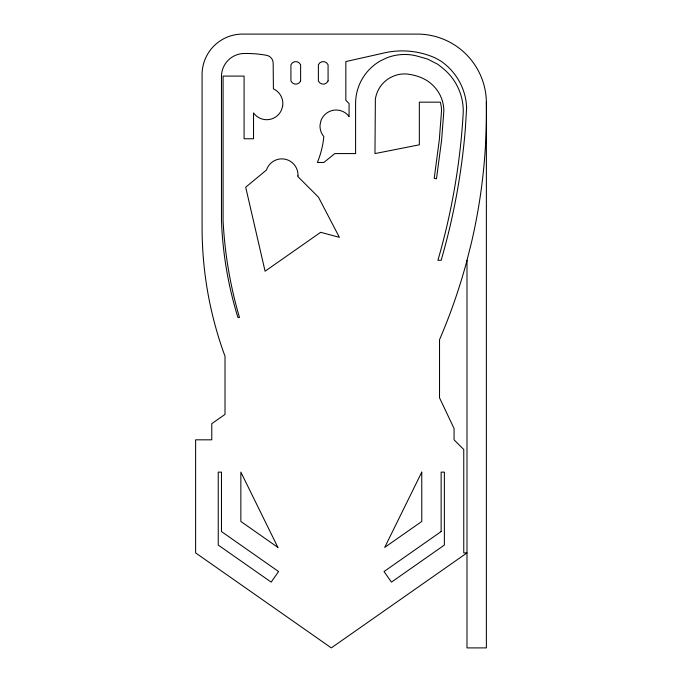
<?xml version="1.0" encoding="UTF-8"?>
<svg xmlns="http://www.w3.org/2000/svg" width="682" height="682" viewBox="0 0 682 682"><rect width="100%" height="100%" fill="white"/><g stroke="black" fill="none" stroke-linecap="round" stroke-linejoin="round"><path stroke-width="1.02" d="M486.377 101.942A575.958 575.958 0 0 1 471.313 243.193L466.326 262.911A575.958 575.958 0 0 1 439.532 339.679L439.532 397.828L454.067 428.518L454.067 439.822L463.76 449.515L463.76 552.897L466.991 552.897L331.307 647.9L195.623 552.897L195.623 439.822L211.778 439.822L211.778 423.675L225.009 414.409L225.009 356.26A373.054 373.054 0 0 1 202.085 227.055L202.085 76.094A40.588 40.588 0 0 1 244.088 34.1L418.535 34.1A69.053 69.053 0 0 1 486.377 101.942L486.377 647.9L466.991 647.9L466.991 260.285M466.633 107.517L465.354 128.693A666.433 666.433 0 0 1 441.143 260.285L437.912 260.285A666.433 666.433 0 0 0 463.078 115.326A54.952 54.952 0 0 0 442.422 67.944L437.835 64.304L427.401 58.984L416.131 55.822A49.087 49.087 0 0 0 387.078 57.731L380.411 60.886A49.087 49.087 0 0 0 355.595 103.553L355.595 153.578L334.845 153.578L323.848 162.469L317.386 162.469A92.019 92.019 0 0 0 323.848 136.63A16.155 16.155 0 0 1 320.054 124.857L320.941 120.74A16.155 16.155 0 0 1 348.459 115.71L349.073 116.656L349.073 103.553L345.842 100.322L345.842 61.559L381.835 53.486A81.218 81.218 0 0 1 435.107 57.868L440.427 60.8A59.411 59.411 0 0 1 466.164 102.155L466.633 107.517M441.527 110.91L439.31 139.844L434.204 178.42L436.489 178.769L441.612 140.074L443.846 110.902A35.558 35.558 0 0 0 432.567 85.037C425.815 78.345 416.455 75.225 407.197 74.014A29.65 29.65 0 0 0 394.051 75.873L390.019 77.782A29.65 29.65 0 0 0 375.364 99.112L374.972 153.578L419.336 144.814L419.336 102.172L440.308 102.172L440.512 102.863A33.248 33.248 0 0 1 441.527 110.91M297.974 175.871L297.846 176.553L318.494 197.2L339.38 237.319L320.651 232.306L265.085 271.214L245.699 187.218L266.483 170.014A16.155 16.155 0 0 1 297.974 175.871M282.629 106.247L281.385 110.271A16.155 16.155 0 0 1 253.534 112.922L253.534 138.761L244.088 138.761L244.088 76.094L223.082 76.094L223.082 220.627A418.62 418.62 0 0 0 237.362 310.02L239.484 317.497L237.933 317.497A375.535 375.535 0 0 1 221.471 220.576L221.471 76.094A23.018 23.018 0 0 1 244.088 53.486A114.542 114.542 0 0 1 265.98 55.208L266.696 55.344A7.92 7.92 0 0 1 273.158 63.128L273.414 88.865A16.155 16.155 0 0 1 282.629 106.247M421.766 472.132L384.716 547.407L421.766 521.466L421.766 472.132M278.58 571.542L271.163 582.121L218.24 545.063L218.24 472.132L221.471 472.132L221.471 531.551L278.58 571.542M441.143 531.551L384.043 571.542L391.451 582.121L444.374 545.063L444.374 472.132L441.143 472.132L441.143 531.551M277.898 547.407L240.857 521.466L240.857 472.132L277.898 547.407M328.076 80.945L328.076 64.79A5.251 5.251 0 0 0 318.383 64.79L318.383 80.945A5.251 5.251 0 0 0 328.076 80.945M300.617 80.945L300.617 64.79A5.251 5.251 0 0 0 290.924 64.79L290.924 80.945A5.251 5.251 0 0 0 300.617 80.945"/></g></svg>
